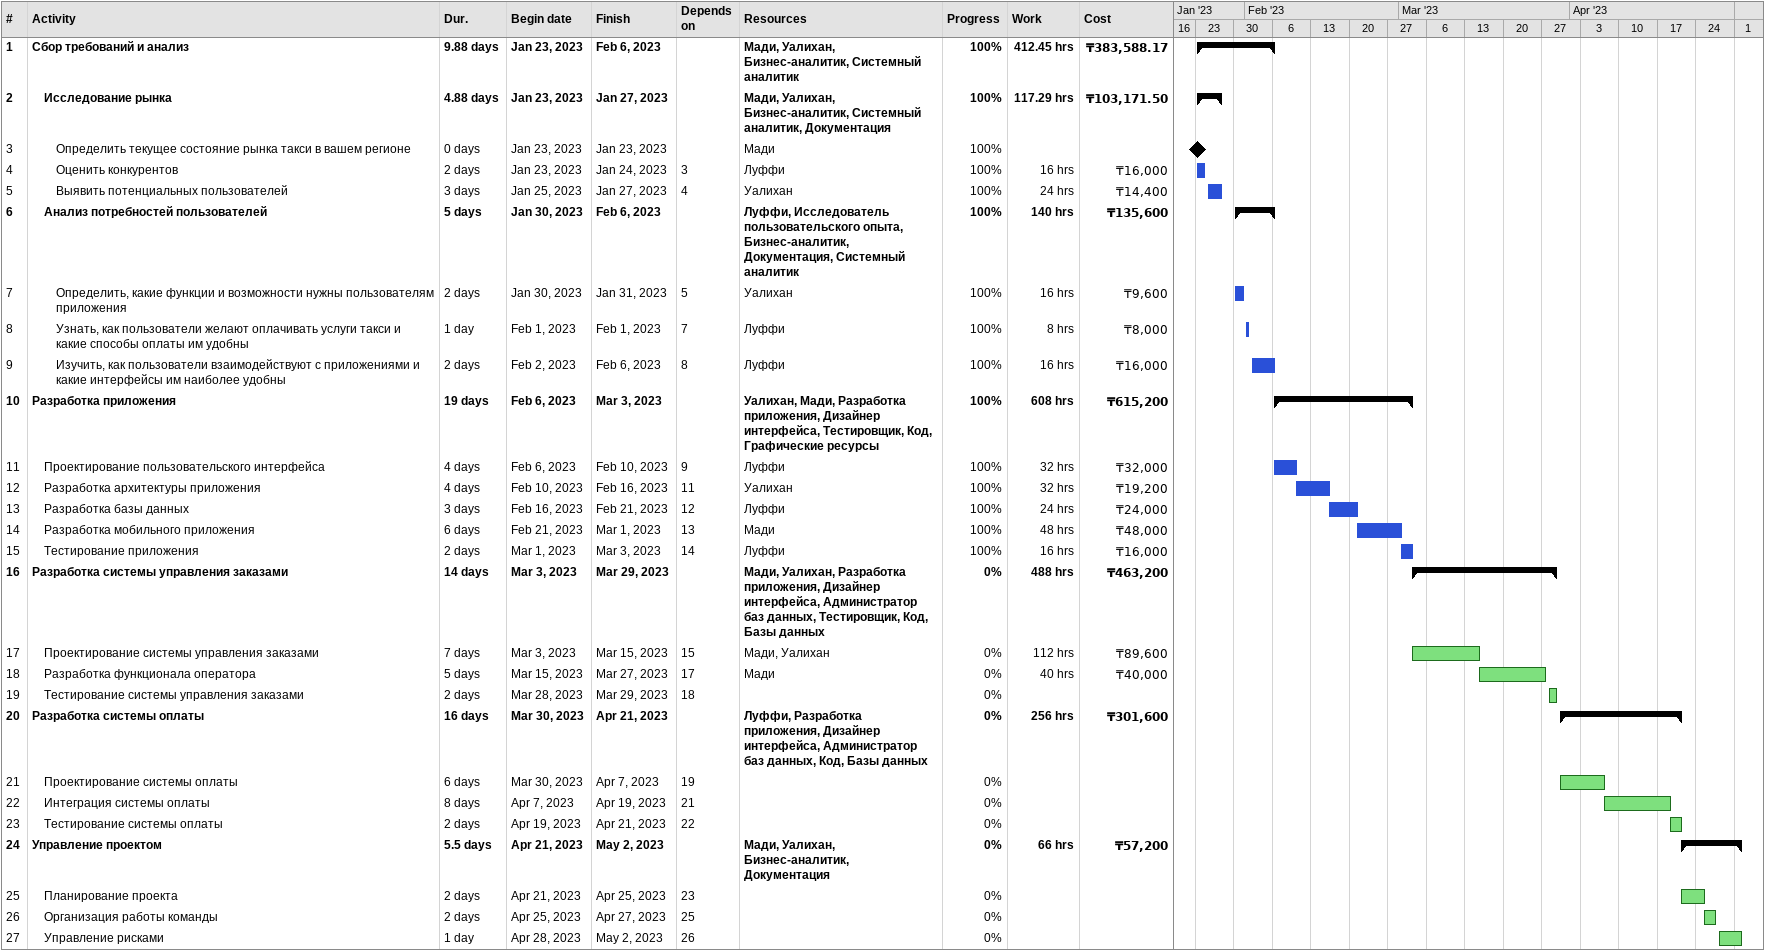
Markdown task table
| ID | Level | Task | Duration | Start | Finish | Predecessors | Resources | % complete | Work (h) | Cost (₸) |
|---|---|---|---|---|---|---|---|---|---|---|
| 1 | 1 | **Сбор требований и анализ** | 9.88d | 2023-01-23 | 2023-02-06 |  | Мади, Уалихан, Бизнес-аналитик, Системный аналитик | 100 | 412.45 | 383588.17 |
| 2 | 2 | **Исследование рынка** | 4.88d | 2023-01-23 | 2023-01-27 |  | Мади, Уалихан, Бизнес-аналитик, Системный аналитик, Документация | 100 | 117.29 | 103171.50 |
| 3 | 3 | Определить текущее состояние рынка такси в вашем регионе | 0d | 2023-01-23 | 2023-01-23 |  | Мади | 100 |  |  |
| 4 | 3 | Оценить конкурентов | 2d | 2023-01-23 | 2023-01-24 | 3 | Луффи | 100 | 16 | 16000 |
| 5 | 3 | Выявить потенциальных пользователей | 3d | 2023-01-25 | 2023-01-27 | 4 | Уалихан | 100 | 24 | 14400 |
| 6 | 2 | **Анализ потребностей пользователей** | 5d | 2023-01-30 | 2023-02-06 |  | Луффи, Исследователь пользовательского опыта, Бизнес-аналитик, Документация, Системный аналитик | 100 | 140 | 135600 |
| 7 | 3 | Определить, какие функции и возможности нужны пользователям приложения | 2d | 2023-01-30 | 2023-01-31 | 5 | Уалихан | 100 | 16 | 9600 |
| 8 | 3 | Узнать, как пользователи желают оплачивать услуги такси и какие способы оплаты им удобны | 1d | 2023-02-01 | 2023-02-01 | 7 | Луффи | 100 | 8 | 8000 |
| 9 | 3 | Изучить, как пользователи взаимодействуют с приложениями и какие интерфейсы им наиболее удобны | 2d | 2023-02-02 | 2023-02-06 | 8 | Луффи | 100 | 16 | 16000 |
| 10 | 1 | **Разработка приложения** | 19d | 2023-02-06 | 2023-03-03 |  | Уалихан, Мади, Разработка приложения, Дизайнер интерфейса, Тестировщик, Код, Графические ресурсы | 100 | 608 | 615200 |
| 11 | 2 | Проектирование пользовательского интерфейса | 4d | 2023-02-06 | 2023-02-10 | 9 | Луффи | 100 | 32 | 32000 |
| 12 | 2 | Разработка архитектуры приложения | 4d | 2023-02-10 | 2023-02-16 | 11 | Уалихан | 100 | 32 | 19200 |
| 13 | 2 | Разработка базы данных | 3d | 2023-02-16 | 2023-02-21 | 12 | Луффи | 100 | 24 | 24000 |
| 14 | 2 | Разработка мобильного приложения | 6d | 2023-02-21 | 2023-03-01 | 13 | Мади | 100 | 48 | 48000 |
| 15 | 2 | Тестирование приложения | 2d | 2023-03-01 | 2023-03-03 | 14 | Луффи | 100 | 16 | 16000 |
| 16 | 1 | **Разработка системы управления заказами** | 14d | 2023-03-03 | 2023-03-29 |  | Мади, Уалихан, Разработка приложения, Дизайнер интерфейса, Администратор баз данных, Тестировщик, Код, Базы данных | 0 | 488 | 463200 |
| 17 | 2 | Проектирование системы управления заказами | 7d | 2023-03-03 | 2023-03-15 | 15 | Мади, Уалихан | 0 | 112 | 89600 |
| 18 | 2 | Разработка функционала оператора | 5d | 2023-03-15 | 2023-03-27 | 17 | Мади | 0 | 40 | 40000 |
| 19 | 2 | Тестирование системы управления заказами | 2d | 2023-03-28 | 2023-03-29 | 18 |  | 0 |  |  |
| 20 | 1 | **Разработка системы оплаты** | 16d | 2023-03-30 | 2023-04-21 |  | Луффи, Разработка приложения, Дизайнер интерфейса, Администратор баз данных, Код, Базы данных | 0 | 256 | 301600 |
| 21 | 2 | Проектирование системы оплаты | 6d | 2023-03-30 | 2023-04-07 | 19 |  | 0 |  |  |
| 22 | 2 | Интеграция системы оплаты | 8d | 2023-04-07 | 2023-04-19 | 21 |  | 0 |  |  |
| 23 | 2 | Тестирование системы оплаты | 2d | 2023-04-19 | 2023-04-21 | 22 |  | 0 |  |  |
| 24 | 1 | **Управление проектом** | 5.5d | 2023-04-21 | 2023-05-02 |  | Мади, Уалихан, Бизнес-аналитик, Документация | 0 | 66 | 57200 |
| 25 | 2 | Планирование проекта | 2d | 2023-04-21 | 2023-04-25 | 23 |  | 0 |  |  |
| 26 | 2 | Организация работы команды | 2d | 2023-04-25 | 2023-04-27 | 25 |  | 0 |  |  |
| 27 | 2 | Управление рисками | 1d | 2023-04-28 | 2023-05-02 | 26 |  | 0 |  |  |
